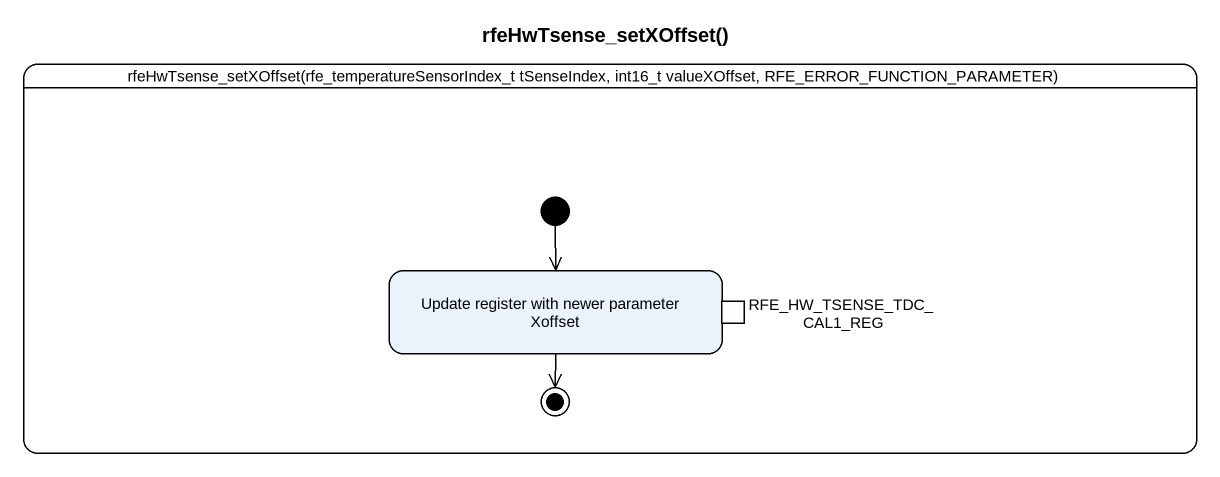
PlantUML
@startuml
title rfeHwTsense_setXOffset()
hide empty description
state "rfeHwTsense_setXOffset(rfe_temperatureSensorIndex_t tSenseIndex, int16_t valueXOffset, RFE_ERROR_FUNCTION_PARAMETER)" as rfeHwTsense_setXOffset_rfe {
  state "Update register with newer parameter Xoffset" as Update_register_with_newer {
    state RFE_HW_TSENSE_TDC_CAL1_REG <<inputPin>>
  }
  [*] --> Update_register_with_newer
  Update_register_with_newer --> [*]
}
@enduml
